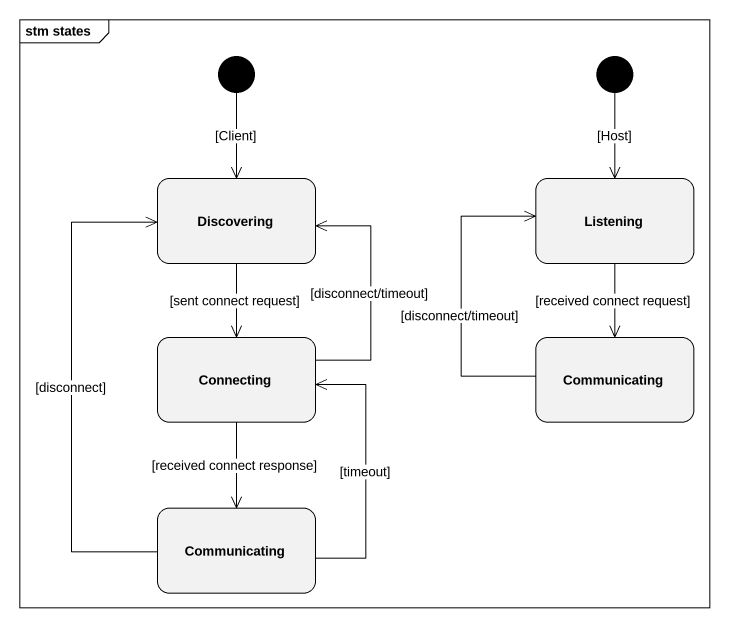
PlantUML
@startuml
mainframe stm states
hide empty description
state initial1 <<start>>
state initial2 <<start>>
state Discovering
state Listening
state Connecting
state Communicating
state "Communicating" as Communicating_2
initial1 --> Discovering : [Client]
initial2 --> Listening : [Host]
Discovering --> Connecting : [sent connect request]
Listening --> Communicating : [received connect request]
Connecting -up-> Discovering : [disconnect/timeout]
Connecting --> Communicating_2 : [received connect response]
Communicating -up-> Listening : [disconnect/timeout]
Communicating_2 -up-> Discovering : [disconnect]
Communicating_2 -up-> Connecting : [timeout]
@enduml
